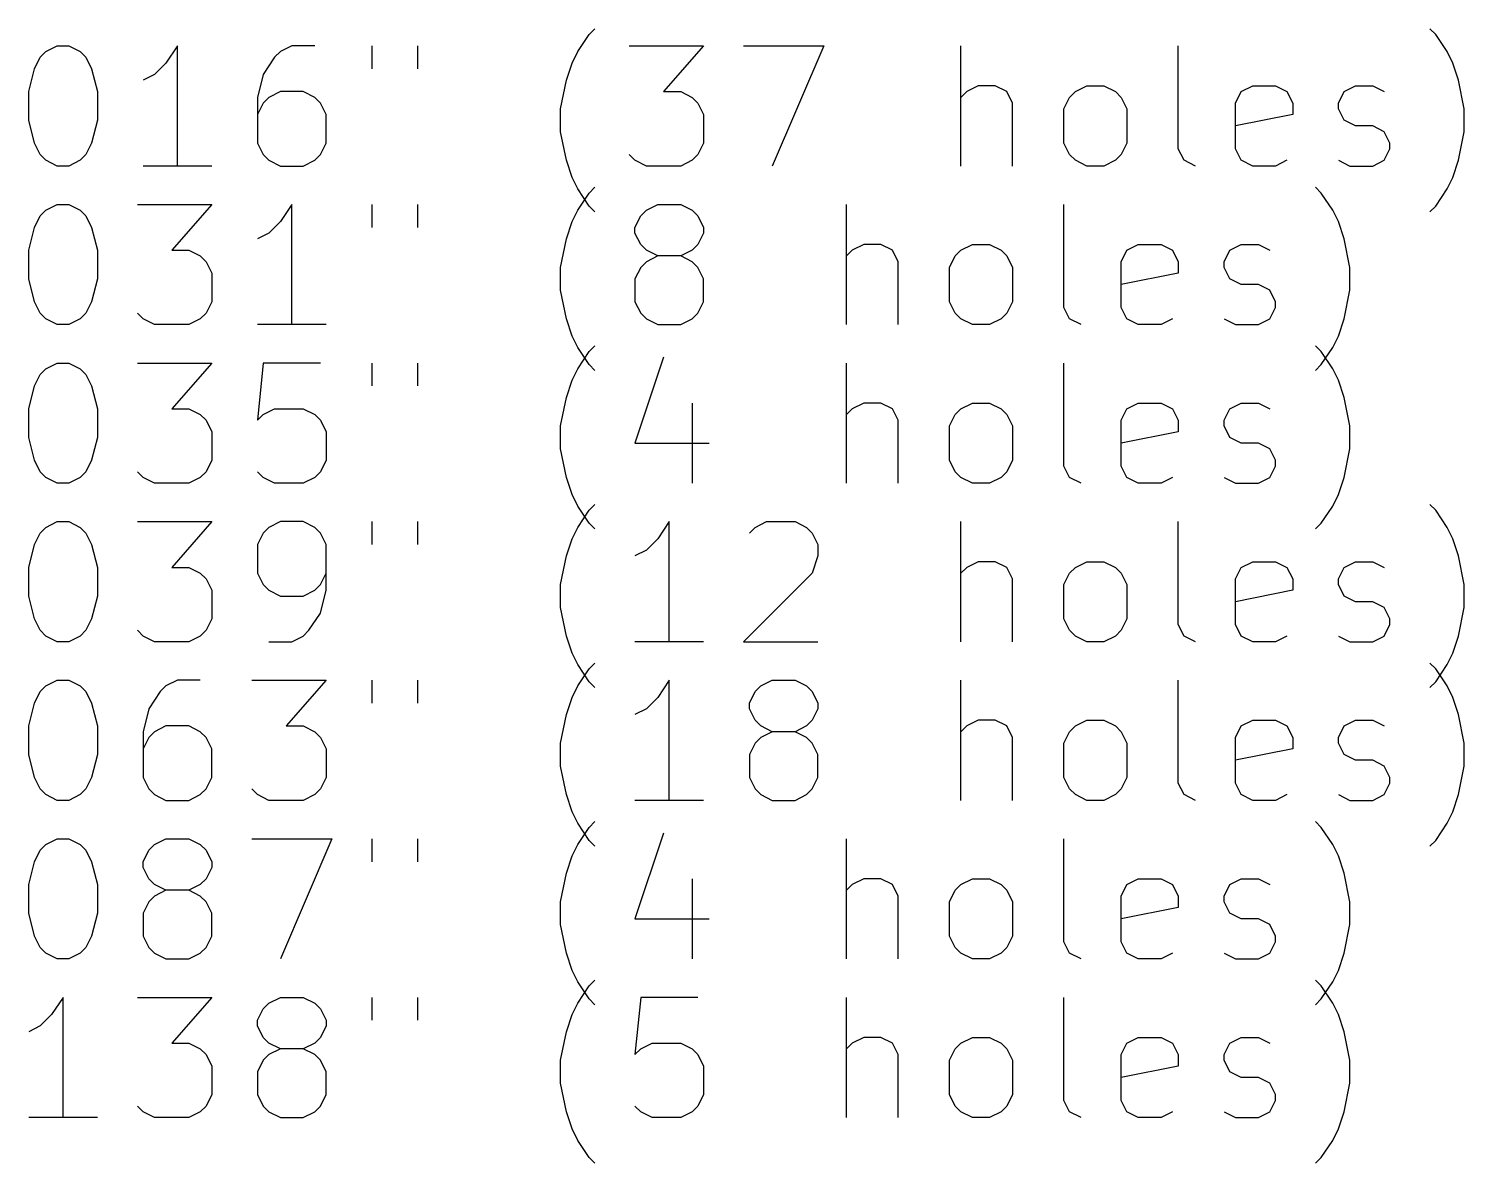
# Model space of a CAD drawing. Extents: x -4 to 215, y -206 to -2.
# Drawn here: x 32.57 to 68.43, y -35.86 to -7.53 of the extents above; entities that cross this region are included whole.
import ezdxf

# ---------------------------------------------------------------- set-up
doc = ezdxf.new("R2010")
doc.units = 0
doc.header["$MEASUREMENT"] = 0
doc.layers.add('BLACK', color=7, linetype='CONTINUOUS')

msp = doc.modelspace()

# ---------------------------------------------------------------- linework, layer by layer
at = {"layer": 'Black'}
for p, q in [((46.5714, -7.67143), (46.7143, -7.52857)), ((67.7143, -7.67143), (67.5714, -7.52857)), ((46.2857, -8.1), (46.5714, -7.67143)), ((68, -8.1), (67.7143, -7.67143)), ((32.7143, -8.52857), (32.8571, -8.24286)), ((32.8571, -8.24286), (33, -8.1)), ((33, -8.1), (33.2857, -7.95714)), ((33.2857, -7.95714), (33.5714, -7.95714)), ((33.5714, -7.95714), (33.8571, -8.1)), ((33.8571, -8.1), (34, -8.24286)), ((34, -8.24286), (34.1429, -8.52857)), ((36.2857, -7.95714), (36, -8.38571)), ((36.2857, -10.9571), (36.2857, -7.95714)), ((38.7143, -8.24286), (38.4286, -8.67143)), ((38.8571, -8.1), (38.7143, -8.24286)), ((39.1429, -7.95714), (38.8571, -8.1)), ((39.7143, -7.95714), (39.1429, -7.95714)), ((41.1429, -7.95714), (41.1429, -8.52857)), ((42.2857, -7.95714), (42.2857, -8.52857)), ((46.1429, -8.38571), (46.2857, -8.1)), ((47.5714, -7.95714), (49.4286, -7.95714)), ((49.4286, -7.95714), (48.4286, -9.1)), ((50.4286, -7.95714), (52.4286, -7.95714)), ((52.4286, -7.95714), (51.1429, -10.9571)), ((55.8571, -10.9571), (55.8571, -7.95714)), ((61.2857, -10.5286), (61.2857, -7.95714)), ((68.1429, -8.38571), (68, -8.1)), ((32.5714, -9.1), (32.7143, -8.52857)), ((34.1429, -8.52857), (34.2857, -9.1)), ((36, -8.38571), (35.7143, -8.67143)), ((46, -8.81429), (46.1429, -8.38571)), ((68.2857, -8.81429), (68.1429, -8.38571)), ((35.7143, -8.67143), (35.4286, -8.81429)), ((38.4286, -8.67143), (38.2857, -9.24286)), ((45.8571, -9.52857), (46, -8.81429)), ((56.2857, -8.95714), (56, -9.1)), ((56.7143, -8.95714), (56.2857, -8.95714)), ((57, -9.1), (56.7143, -8.95714)), ((58.7143, -9.1), (59, -8.95714)), ((59, -8.95714), (59.4286, -8.95714)), ((59.4286, -8.95714), (59.7143, -9.1)), ((62.8571, -9.1), (63.1429, -8.95714)), ((63.1429, -8.95714), (63.7143, -8.95714)), ((63.7143, -8.95714), (64, -9.1)), ((65.4286, -9.1), (65.7143, -8.95714)), ((65.7143, -8.95714), (66.1429, -8.95714)), ((66.1429, -8.95714), (66.4286, -9.1)), ((68.4286, -9.52857), (68.2857, -8.81429)), ((32.5714, -9.81429), (32.5714, -9.1)), ((34.2857, -9.1), (34.2857, -9.81429)), ((38.2857, -9.24286), (38.2857, -10.3857)), ((38.5714, -9.24286), (38.4286, -9.38571)), ((38.8571, -9.1), (38.5714, -9.24286)), ((39.4286, -9.1), (38.8571, -9.1)), ((39.7143, -9.24286), (39.4286, -9.1)), ((39.8571, -9.38571), (39.7143, -9.24286)), ((48.4286, -9.1), (48.8571, -9.1)), ((48.8571, -9.1), (49.1429, -9.24286)), ((49.1429, -9.24286), (49.2857, -9.38571)), ((56, -9.1), (55.8571, -9.24286)), ((57.1429, -9.38571), (57, -9.1)), ((58.4286, -9.52857), (58.5714, -9.24286)), ((58.5714, -9.24286), (58.7143, -9.1)), ((59.7143, -9.1), (59.8571, -9.24286)), ((59.8571, -9.24286), (60, -9.52857)), ((62.7143, -9.38571), (62.8571, -9.1)), ((64, -9.1), (64.1429, -9.38571)), ((65.2857, -9.38571), (65.4286, -9.1)), ((38.4286, -9.38571), (38.2857, -9.67143)), ((40, -9.67143), (39.8571, -9.38571)), ((40, -10.3857), (40, -9.67143)), ((45.8571, -10.1), (45.8571, -9.52857)), ((49.2857, -9.38571), (49.4286, -9.67143)), ((49.4286, -9.67143), (49.4286, -10.3857)), ((57.1429, -10.9571), (57.1429, -9.38571)), ((58.4286, -10.3857), (58.4286, -9.52857)), ((60, -9.52857), (60, -10.3857)), ((62.7143, -10.5286), (62.7143, -9.38571)), ((64.1429, -9.67143), (62.7143, -9.95714)), ((64.1429, -9.38571), (64.1429, -9.67143)), ((65.2857, -9.52857), (65.2857, -9.38571)), ((65.4286, -9.81429), (65.2857, -9.52857)), ((68.4286, -10.1), (68.4286, -9.52857)), ((32.7143, -10.3857), (32.5714, -9.81429)), ((34.2857, -9.81429), (34.1429, -10.3857)), ((65.7143, -9.95714), (65.4286, -9.81429)), ((66.1429, -9.95714), (65.7143, -9.95714)), ((66.4286, -10.1), (66.1429, -9.95714)), ((32.8571, -10.6714), (32.7143, -10.3857)), ((34.1429, -10.3857), (34, -10.6714)), ((38.2857, -10.3857), (38.4286, -10.6714)), ((39.8571, -10.6714), (40, -10.3857)), ((46, -10.8143), (45.8571, -10.1)), ((49.4286, -10.3857), (49.2857, -10.6714)), ((58.5714, -10.6714), (58.4286, -10.3857)), ((60, -10.3857), (59.8571, -10.6714)), ((66.5714, -10.3857), (66.4286, -10.1)), ((66.5714, -10.5286), (66.5714, -10.3857)), ((68.2857, -10.8143), (68.4286, -10.1)), ((33, -10.8143), (32.8571, -10.6714)), ((34, -10.6714), (33.8571, -10.8143)), ((38.4286, -10.6714), (38.5714, -10.8143)), ((39.7143, -10.8143), (39.8571, -10.6714)), ((47.7143, -10.8143), (47.5714, -10.6714)), ((49.2857, -10.6714), (49.1429, -10.8143)), ((58.7143, -10.8143), (58.5714, -10.6714)), ((59.8571, -10.6714), (59.7143, -10.8143)), ((61.4286, -10.8143), (61.2857, -10.5286)), ((62.8571, -10.8143), (62.7143, -10.5286)), ((66.4286, -10.8143), (66.5714, -10.5286)), ((33.2857, -10.9571), (33, -10.8143)), ((33.5714, -10.9571), (33.2857, -10.9571)), ((33.8571, -10.8143), (33.5714, -10.9571)), ((37.1429, -10.9571), (35.4286, -10.9571)), ((38.5714, -10.8143), (38.8571, -10.9571)), ((38.8571, -10.9571), (39.4286, -10.9571)), ((39.4286, -10.9571), (39.7143, -10.8143)), ((46.1429, -11.2429), (46, -10.8143)), ((48, -10.9571), (47.7143, -10.8143)), ((48.8571, -10.9571), (48, -10.9571)), ((49.1429, -10.8143), (48.8571, -10.9571)), ((59, -10.9571), (58.7143, -10.8143)), ((59.4286, -10.9571), (59, -10.9571)), ((59.7143, -10.8143), (59.4286, -10.9571)), ((61.7143, -10.9571), (61.4286, -10.8143)), ((63.1429, -10.9571), (62.8571, -10.8143)), ((63.7143, -10.9571), (63.1429, -10.9571)), ((64, -10.8143), (63.7143, -10.9571)), ((65.2857, -10.8143), (65.5714, -10.9571)), ((65.5714, -10.9571), (66.1429, -10.9571)), ((66.1429, -10.9571), (66.4286, -10.8143)), ((68.1429, -11.2429), (68.2857, -10.8143)), ((46.2857, -11.5286), (46.1429, -11.2429)), ((68, -11.5286), (68.1429, -11.2429)), ((46.5714, -11.9571), (46.2857, -11.5286)), ((46.2857, -12.06), (46.5714, -11.6314)), ((46.5714, -11.6314), (46.7143, -11.4886)), ((64.8571, -11.6314), (64.7143, -11.4886)), ((65.1429, -12.06), (64.8571, -11.6314)), ((67.7143, -11.9571), (68, -11.5286)), ((32.8571, -12.2029), (33, -12.06)), ((33, -12.06), (33.2857, -11.9171)), ((33.2857, -11.9171), (33.5714, -11.9171)), ((33.5714, -11.9171), (33.8571, -12.06)), ((33.8571, -12.06), (34, -12.2029)), ((35.2857, -11.9171), (37.1429, -11.9171)), ((37.1429, -11.9171), (36.1429, -13.06)), ((39.1429, -11.9171), (38.8571, -12.3457)), ((39.1429, -14.9171), (39.1429, -11.9171)), ((41.1429, -11.9171), (41.1429, -12.4886)), ((42.2857, -11.9171), (42.2857, -12.4886)), ((46.1429, -12.3457), (46.2857, -12.06)), ((46.7143, -12.1), (46.5714, -11.9571)), ((47.8571, -12.2029), (48, -12.06)), ((48, -12.06), (48.2857, -11.9171)), ((48.2857, -11.9171), (48.8571, -11.9171)), ((48.8571, -11.9171), (49.1429, -12.06)), ((49.1429, -12.06), (49.2857, -12.2029)), ((53, -14.9171), (53, -11.9171)), ((58.4286, -14.4886), (58.4286, -11.9171)), ((65.2857, -12.3457), (65.1429, -12.06)), ((67.5714, -12.1), (67.7143, -11.9571)), ((32.5714, -13.06), (32.7143, -12.4886)), ((32.7143, -12.4886), (32.8571, -12.2029)), ((34, -12.2029), (34.1429, -12.4886)), ((34.1429, -12.4886), (34.2857, -13.06)), ((38.8571, -12.3457), (38.5714, -12.6314)), ((46, -12.7743), (46.1429, -12.3457)), ((47.7143, -12.4886), (47.8571, -12.2029)), ((47.7143, -12.6314), (47.7143, -12.4886)), ((49.2857, -12.2029), (49.4286, -12.4886)), ((49.4286, -12.4886), (49.4286, -12.6314)), ((65.4286, -12.7743), (65.2857, -12.3457)), ((38.5714, -12.6314), (38.2857, -12.7743)), ((45.8571, -13.4886), (46, -12.7743)), ((47.8571, -12.9171), (47.7143, -12.6314)), ((49.4286, -12.6314), (49.2857, -12.9171)), ((65.5714, -13.4886), (65.4286, -12.7743)), ((32.5714, -13.7743), (32.5714, -13.06)), ((34.2857, -13.06), (34.2857, -13.7743)), ((36.1429, -13.06), (36.5714, -13.06)), ((36.5714, -13.06), (36.8571, -13.2029)), ((36.8571, -13.2029), (37, -13.3457)), ((48, -13.06), (47.8571, -12.9171)), ((48.2857, -13.2029), (48, -13.06)), ((48.2857, -13.2029), (48, -13.3457)), ((48.8571, -13.2029), (48.2857, -13.2029)), ((49.1429, -13.06), (48.8571, -13.2029)), ((49.1429, -13.3457), (48.8571, -13.2029)), ((49.2857, -12.9171), (49.1429, -13.06)), ((53.1429, -13.06), (53, -13.2029)), ((53.4286, -12.9171), (53.1429, -13.06)), ((53.8571, -12.9171), (53.4286, -12.9171)), ((54.1429, -13.06), (53.8571, -12.9171)), ((54.2857, -13.3457), (54.1429, -13.06)), ((55.5714, -13.4886), (55.7143, -13.2029)), ((55.7143, -13.2029), (55.8571, -13.06)), ((55.8571, -13.06), (56.1429, -12.9171)), ((56.1429, -12.9171), (56.5714, -12.9171)), ((56.5714, -12.9171), (56.8571, -13.06)), ((56.8571, -13.06), (57, -13.2029)), ((57, -13.2029), (57.1429, -13.4886)), ((59.8571, -13.3457), (60, -13.06)), ((60, -13.06), (60.2857, -12.9171)), ((60.2857, -12.9171), (60.8571, -12.9171)), ((60.8571, -12.9171), (61.1429, -13.06)), ((61.1429, -13.06), (61.2857, -13.3457)), ((62.4286, -13.3457), (62.5714, -13.06)), ((62.5714, -13.06), (62.8571, -12.9171)), ((62.8571, -12.9171), (63.2857, -12.9171)), ((63.2857, -12.9171), (63.5714, -13.06)), ((37, -13.3457), (37.1429, -13.6314)), ((45.8571, -14.06), (45.8571, -13.4886)), ((47.8571, -13.4886), (47.7143, -13.7743)), ((48, -13.3457), (47.8571, -13.4886)), ((49.2857, -13.4886), (49.1429, -13.3457)), ((49.4286, -13.7743), (49.2857, -13.4886)), ((54.2857, -14.9171), (54.2857, -13.3457)), ((55.5714, -14.3457), (55.5714, -13.4886)), ((57.1429, -13.4886), (57.1429, -14.3457)), ((59.8571, -14.4886), (59.8571, -13.3457)), ((61.2857, -13.3457), (61.2857, -13.6314)), ((62.4286, -13.4886), (62.4286, -13.3457)), ((62.5714, -13.7743), (62.4286, -13.4886)), ((65.5714, -14.06), (65.5714, -13.4886)), ((32.7143, -14.3457), (32.5714, -13.7743)), ((34.2857, -13.7743), (34.1429, -14.3457)), ((37.1429, -13.6314), (37.1429, -14.3457)), ((47.7143, -13.7743), (47.7143, -14.3457)), ((49.4286, -14.3457), (49.4286, -13.7743)), ((61.2857, -13.6314), (59.8571, -13.9171)), ((62.8571, -13.9171), (62.5714, -13.7743)), ((63.2857, -13.9171), (62.8571, -13.9171)), ((63.5714, -14.06), (63.2857, -13.9171)), ((46, -14.7743), (45.8571, -14.06)), ((63.7143, -14.3457), (63.5714, -14.06)), ((65.4286, -14.7743), (65.5714, -14.06)), ((32.8571, -14.6314), (32.7143, -14.3457)), ((33, -14.7743), (32.8571, -14.6314)), ((34, -14.6314), (33.8571, -14.7743)), ((34.1429, -14.3457), (34, -14.6314)), ((35.4286, -14.7743), (35.2857, -14.6314)), ((37, -14.6314), (36.8571, -14.7743)), ((37.1429, -14.3457), (37, -14.6314)), ((47.7143, -14.3457), (47.8571, -14.6314)), ((47.8571, -14.6314), (48, -14.7743)), ((49.1429, -14.7743), (49.2857, -14.6314)), ((49.2857, -14.6314), (49.4286, -14.3457)), ((55.7143, -14.6314), (55.5714, -14.3457)), ((55.8571, -14.7743), (55.7143, -14.6314)), ((57, -14.6314), (56.8571, -14.7743)), ((57.1429, -14.3457), (57, -14.6314)), ((58.5714, -14.7743), (58.4286, -14.4886)), ((60, -14.7743), (59.8571, -14.4886)), ((63.5714, -14.7743), (63.7143, -14.4886)), ((63.7143, -14.4886), (63.7143, -14.3457)), ((33.2857, -14.9171), (33, -14.7743)), ((33.5714, -14.9171), (33.2857, -14.9171)), ((33.8571, -14.7743), (33.5714, -14.9171)), ((35.7143, -14.9171), (35.4286, -14.7743)), ((36.5714, -14.9171), (35.7143, -14.9171)), ((36.8571, -14.7743), (36.5714, -14.9171)), ((40, -14.9171), (38.2857, -14.9171)), ((46.1429, -15.2029), (46, -14.7743)), ((48, -14.7743), (48.2857, -14.9171)), ((48.2857, -14.9171), (48.8571, -14.9171)), ((48.8571, -14.9171), (49.1429, -14.7743)), ((56.1429, -14.9171), (55.8571, -14.7743)), ((56.5714, -14.9171), (56.1429, -14.9171)), ((56.8571, -14.7743), (56.5714, -14.9171)), ((58.8571, -14.9171), (58.5714, -14.7743)), ((60.2857, -14.9171), (60, -14.7743)), ((60.8571, -14.9171), (60.2857, -14.9171)), ((61.1429, -14.7743), (60.8571, -14.9171)), ((62.4286, -14.7743), (62.7143, -14.9171)), ((62.7143, -14.9171), (63.2857, -14.9171)), ((63.2857, -14.9171), (63.5714, -14.7743)), ((65.2857, -15.2029), (65.4286, -14.7743)), ((46.2857, -15.4886), (46.1429, -15.2029)), ((65.1429, -15.4886), (65.2857, -15.2029)), ((46.5714, -15.9171), (46.2857, -15.4886)), ((46.2857, -16.02), (46.5714, -15.5914)), ((46.5714, -15.5914), (46.7143, -15.4486)), ((48.4286, -15.7343), (47.7143, -17.8771)), ((64.8571, -15.5914), (64.7143, -15.4486)), ((64.8571, -15.9171), (65.1429, -15.4886)), ((65.1429, -16.02), (64.8571, -15.5914)), ((32.8571, -16.1629), (33, -16.02)), ((33, -16.02), (33.2857, -15.8771)), ((33.2857, -15.8771), (33.5714, -15.8771)), ((33.5714, -15.8771), (33.8571, -16.02)), ((33.8571, -16.02), (34, -16.1629)), ((35.2857, -15.8771), (37.1429, -15.8771)), ((37.1429, -15.8771), (36.1429, -17.02)), ((38.4286, -15.8771), (38.2857, -17.3057)), ((39.8571, -15.8771), (38.4286, -15.8771)), ((41.1429, -15.8771), (41.1429, -16.4486)), ((42.2857, -15.8771), (42.2857, -16.4486)), ((46.1429, -16.3057), (46.2857, -16.02)), ((46.7143, -16.06), (46.5714, -15.9171)), ((53, -18.8771), (53, -15.8771)), ((58.4286, -18.4486), (58.4286, -15.8771)), ((64.7143, -16.06), (64.8571, -15.9171)), ((65.2857, -16.3057), (65.1429, -16.02)), ((32.5714, -17.02), (32.7143, -16.4486)), ((32.7143, -16.4486), (32.8571, -16.1629)), ((34, -16.1629), (34.1429, -16.4486)), ((34.1429, -16.4486), (34.2857, -17.02)), ((46, -16.7343), (46.1429, -16.3057)), ((65.4286, -16.7343), (65.2857, -16.3057)), ((45.8571, -17.4486), (46, -16.7343)), ((65.5714, -17.4486), (65.4286, -16.7343)), ((32.5714, -17.7343), (32.5714, -17.02)), ((34.2857, -17.02), (34.2857, -17.7343)), ((36.1429, -17.02), (36.5714, -17.02)), ((36.5714, -17.02), (36.8571, -17.1629)), ((36.8571, -17.1629), (37, -17.3057)), ((38.2857, -17.3057), (38.4286, -17.1629)), ((38.4286, -17.1629), (38.7143, -17.02)), ((38.7143, -17.02), (39.4286, -17.02)), ((39.4286, -17.02), (39.7143, -17.1629)), ((39.7143, -17.1629), (39.8571, -17.3057)), ((49.1429, -16.8771), (49.1429, -18.8771)), ((53.1429, -17.02), (53, -17.1629)), ((53.4286, -16.8771), (53.1429, -17.02)), ((53.8571, -16.8771), (53.4286, -16.8771)), ((54.1429, -17.02), (53.8571, -16.8771)), ((54.2857, -17.3057), (54.1429, -17.02)), ((55.5714, -17.4486), (55.7143, -17.1629)), ((55.7143, -17.1629), (55.8571, -17.02)), ((55.8571, -17.02), (56.1429, -16.8771)), ((56.1429, -16.8771), (56.5714, -16.8771)), ((56.5714, -16.8771), (56.8571, -17.02)), ((56.8571, -17.02), (57, -17.1629)), ((57, -17.1629), (57.1429, -17.4486)), ((59.8571, -17.3057), (60, -17.02)), ((60, -17.02), (60.2857, -16.8771)), ((60.2857, -16.8771), (60.8571, -16.8771)), ((60.8571, -16.8771), (61.1429, -17.02)), ((61.1429, -17.02), (61.2857, -17.3057)), ((62.4286, -17.3057), (62.5714, -17.02)), ((62.5714, -17.02), (62.8571, -16.8771)), ((62.8571, -16.8771), (63.2857, -16.8771)), ((63.2857, -16.8771), (63.5714, -17.02)), ((37, -17.3057), (37.1429, -17.5914)), ((39.8571, -17.3057), (40, -17.5914)), ((45.8571, -18.02), (45.8571, -17.4486)), ((54.2857, -18.8771), (54.2857, -17.3057)), ((55.5714, -18.3057), (55.5714, -17.4486)), ((57.1429, -17.4486), (57.1429, -18.3057)), ((59.8571, -18.4486), (59.8571, -17.3057)), ((61.2857, -17.3057), (61.2857, -17.5914)), ((62.4286, -17.4486), (62.4286, -17.3057)), ((62.5714, -17.7343), (62.4286, -17.4486)), ((65.5714, -18.02), (65.5714, -17.4486)), ((32.7143, -18.3057), (32.5714, -17.7343)), ((34.2857, -17.7343), (34.1429, -18.3057)), ((37.1429, -17.5914), (37.1429, -18.3057)), ((40, -17.5914), (40, -18.3057)), ((47.7143, -17.8771), (49.5714, -17.8771)), ((61.2857, -17.5914), (59.8571, -17.8771)), ((62.8571, -17.8771), (62.5714, -17.7343)), ((63.2857, -17.8771), (62.8571, -17.8771)), ((63.5714, -18.02), (63.2857, -17.8771)), ((46, -18.7343), (45.8571, -18.02)), ((63.7143, -18.3057), (63.5714, -18.02)), ((65.4286, -18.7343), (65.5714, -18.02)), ((32.8571, -18.5914), (32.7143, -18.3057)), ((33, -18.7343), (32.8571, -18.5914)), ((34, -18.5914), (33.8571, -18.7343)), ((34.1429, -18.3057), (34, -18.5914)), ((35.4286, -18.7343), (35.2857, -18.5914)), ((37, -18.5914), (36.8571, -18.7343)), ((37.1429, -18.3057), (37, -18.5914)), ((38.4286, -18.7343), (38.2857, -18.5914)), ((39.8571, -18.5914), (39.7143, -18.7343)), ((40, -18.3057), (39.8571, -18.5914)), ((55.7143, -18.5914), (55.5714, -18.3057)), ((55.8571, -18.7343), (55.7143, -18.5914)), ((57, -18.5914), (56.8571, -18.7343)), ((57.1429, -18.3057), (57, -18.5914)), ((58.5714, -18.7343), (58.4286, -18.4486)), ((60, -18.7343), (59.8571, -18.4486)), ((63.5714, -18.7343), (63.7143, -18.4486)), ((63.7143, -18.4486), (63.7143, -18.3057)), ((33.2857, -18.8771), (33, -18.7343)), ((33.5714, -18.8771), (33.2857, -18.8771)), ((33.8571, -18.7343), (33.5714, -18.8771)), ((35.7143, -18.8771), (35.4286, -18.7343)), ((36.5714, -18.8771), (35.7143, -18.8771)), ((36.8571, -18.7343), (36.5714, -18.8771)), ((38.7143, -18.8771), (38.4286, -18.7343)), ((39.4286, -18.8771), (38.7143, -18.8771)), ((39.7143, -18.7343), (39.4286, -18.8771)), ((46.1429, -19.1629), (46, -18.7343)), ((56.1429, -18.8771), (55.8571, -18.7343)), ((56.5714, -18.8771), (56.1429, -18.8771)), ((56.8571, -18.7343), (56.5714, -18.8771)), ((58.8571, -18.8771), (58.5714, -18.7343)), ((60.2857, -18.8771), (60, -18.7343)), ((60.8571, -18.8771), (60.2857, -18.8771)), ((61.1429, -18.7343), (60.8571, -18.8771)), ((62.4286, -18.7343), (62.7143, -18.8771)), ((62.7143, -18.8771), (63.2857, -18.8771)), ((63.2857, -18.8771), (63.5714, -18.7343)), ((65.2857, -19.1629), (65.4286, -18.7343)), ((46.2857, -19.4486), (46.1429, -19.1629)), ((65.1429, -19.4486), (65.2857, -19.1629)), ((46.5714, -19.8771), (46.2857, -19.4486)), ((46.2857, -19.98), (46.5714, -19.5514)), ((46.5714, -19.5514), (46.7143, -19.4086)), ((64.8571, -19.8771), (65.1429, -19.4486)), ((67.7143, -19.5514), (67.5714, -19.4086)), ((68, -19.98), (67.7143, -19.5514)), ((32.8571, -20.1229), (33, -19.98)), ((33, -19.98), (33.2857, -19.8371)), ((33.2857, -19.8371), (33.5714, -19.8371)), ((33.5714, -19.8371), (33.8571, -19.98)), ((33.8571, -19.98), (34, -20.1229)), ((35.2857, -19.8371), (37.1429, -19.8371)), ((37.1429, -19.8371), (36.1429, -20.98)), ((38.5714, -19.98), (38.4286, -20.1229)), ((38.8571, -19.8371), (38.5714, -19.98)), ((39.4286, -19.8371), (38.8571, -19.8371)), ((39.7143, -19.98), (39.4286, -19.8371)), ((39.8571, -20.1229), (39.7143, -19.98)), ((41.1429, -19.8371), (41.1429, -20.4086)), ((42.2857, -19.8371), (42.2857, -20.4086)), ((46.1429, -20.2657), (46.2857, -19.98)), ((46.7143, -20.02), (46.5714, -19.8771)), ((48.5714, -19.8371), (48.2857, -20.2657)), ((48.5714, -22.8371), (48.5714, -19.8371)), ((50.5714, -20.1229), (50.7143, -19.98)), ((50.7143, -19.98), (51, -19.8371)), ((51, -19.8371), (51.7143, -19.8371)), ((51.7143, -19.8371), (52, -19.98)), ((52, -19.98), (52.1429, -20.1229)), ((55.8571, -22.8371), (55.8571, -19.8371)), ((61.2857, -22.4086), (61.2857, -19.8371)), ((64.7143, -20.02), (64.8571, -19.8771)), ((68.1429, -20.2657), (68, -19.98)), ((32.5714, -20.98), (32.7143, -20.4086)), ((32.7143, -20.4086), (32.8571, -20.1229)), ((34, -20.1229), (34.1429, -20.4086)), ((34.1429, -20.4086), (34.2857, -20.98)), ((38.4286, -20.1229), (38.2857, -20.4086)), ((38.2857, -20.4086), (38.2857, -21.1229)), ((40, -20.4086), (39.8571, -20.1229)), ((40, -21.5514), (40, -20.4086)), ((46, -20.6943), (46.1429, -20.2657)), ((48.2857, -20.2657), (48, -20.5514)), ((52.1429, -20.1229), (52.2857, -20.4086)), ((52.2857, -20.4086), (52.2857, -20.6943)), ((68.2857, -20.6943), (68.1429, -20.2657)), ((45.8571, -21.4086), (46, -20.6943)), ((48, -20.5514), (47.7143, -20.6943)), ((52.2857, -20.6943), (52.1429, -21.1229)), ((68.4286, -21.4086), (68.2857, -20.6943)), ((32.5714, -21.6943), (32.5714, -20.98)), ((34.2857, -20.98), (34.2857, -21.6943)), ((36.1429, -20.98), (36.5714, -20.98)), ((36.5714, -20.98), (36.8571, -21.1229)), ((36.8571, -21.1229), (37, -21.2657)), ((38.2857, -21.1229), (38.4286, -21.4086)), ((39.8571, -21.4086), (40, -21.1229)), ((52.1429, -21.1229), (50.4286, -22.8371)), ((56, -20.98), (55.8571, -21.1229)), ((56.2857, -20.8371), (56, -20.98)), ((56.7143, -20.8371), (56.2857, -20.8371)), ((57, -20.98), (56.7143, -20.8371)), ((57.1429, -21.2657), (57, -20.98)), ((58.4286, -21.4086), (58.5714, -21.1229)), ((58.5714, -21.1229), (58.7143, -20.98)), ((58.7143, -20.98), (59, -20.8371)), ((59, -20.8371), (59.4286, -20.8371)), ((59.4286, -20.8371), (59.7143, -20.98)), ((59.7143, -20.98), (59.8571, -21.1229)), ((59.8571, -21.1229), (60, -21.4086)), ((62.7143, -21.2657), (62.8571, -20.98)), ((62.8571, -20.98), (63.1429, -20.8371)), ((63.1429, -20.8371), (63.7143, -20.8371)), ((63.7143, -20.8371), (64, -20.98)), ((64, -20.98), (64.1429, -21.2657)), ((65.2857, -21.2657), (65.4286, -20.98)), ((65.4286, -20.98), (65.7143, -20.8371)), ((65.7143, -20.8371), (66.1429, -20.8371)), ((66.1429, -20.8371), (66.4286, -20.98)), ((37, -21.2657), (37.1429, -21.5514)), ((38.4286, -21.4086), (38.5714, -21.5514)), ((39.7143, -21.5514), (39.8571, -21.4086)), ((45.8571, -21.98), (45.8571, -21.4086)), ((57.1429, -22.8371), (57.1429, -21.2657)), ((58.4286, -22.2657), (58.4286, -21.4086)), ((60, -21.4086), (60, -22.2657)), ((62.7143, -22.4086), (62.7143, -21.2657)), ((64.1429, -21.2657), (64.1429, -21.5514)), ((65.2857, -21.4086), (65.2857, -21.2657)), ((65.4286, -21.6943), (65.2857, -21.4086)), ((68.4286, -21.98), (68.4286, -21.4086)), ((32.7143, -22.2657), (32.5714, -21.6943)), ((34.2857, -21.6943), (34.1429, -22.2657)), ((37.1429, -21.5514), (37.1429, -22.2657)), ((38.5714, -21.5514), (38.8571, -21.6943)), ((38.8571, -21.6943), (39.4286, -21.6943)), ((39.4286, -21.6943), (39.7143, -21.5514)), ((39.8571, -22.1229), (40, -21.5514)), ((64.1429, -21.5514), (62.7143, -21.8371)), ((65.7143, -21.8371), (65.4286, -21.6943)), ((66.1429, -21.8371), (65.7143, -21.8371)), ((66.4286, -21.98), (66.1429, -21.8371)), ((39.5714, -22.5514), (39.8571, -22.1229)), ((46, -22.6943), (45.8571, -21.98)), ((66.5714, -22.2657), (66.4286, -21.98)), ((68.2857, -22.6943), (68.4286, -21.98)), ((32.8571, -22.5514), (32.7143, -22.2657)), ((33, -22.6943), (32.8571, -22.5514)), ((34, -22.5514), (33.8571, -22.6943)), ((34.1429, -22.2657), (34, -22.5514)), ((35.4286, -22.6943), (35.2857, -22.5514)), ((37, -22.5514), (36.8571, -22.6943)), ((37.1429, -22.2657), (37, -22.5514)), ((39.4286, -22.6943), (39.5714, -22.5514)), ((58.5714, -22.5514), (58.4286, -22.2657)), ((58.7143, -22.6943), (58.5714, -22.5514)), ((59.8571, -22.5514), (59.7143, -22.6943)), ((60, -22.2657), (59.8571, -22.5514)), ((61.4286, -22.6943), (61.2857, -22.4086)), ((62.8571, -22.6943), (62.7143, -22.4086)), ((66.4286, -22.6943), (66.5714, -22.4086)), ((66.5714, -22.4086), (66.5714, -22.2657)), ((33.2857, -22.8371), (33, -22.6943)), ((33.5714, -22.8371), (33.2857, -22.8371)), ((33.8571, -22.6943), (33.5714, -22.8371)), ((35.7143, -22.8371), (35.4286, -22.6943)), ((36.5714, -22.8371), (35.7143, -22.8371)), ((36.8571, -22.6943), (36.5714, -22.8371)), ((38.5714, -22.8371), (39.1429, -22.8371)), ((39.1429, -22.8371), (39.4286, -22.6943)), ((46.1429, -23.1229), (46, -22.6943)), ((49.4286, -22.8371), (47.7143, -22.8371)), ((50.4286, -22.8371), (52.2857, -22.8371)), ((59, -22.8371), (58.7143, -22.6943)), ((59.4286, -22.8371), (59, -22.8371)), ((59.7143, -22.6943), (59.4286, -22.8371)), ((61.7143, -22.8371), (61.4286, -22.6943)), ((63.1429, -22.8371), (62.8571, -22.6943)), ((63.7143, -22.8371), (63.1429, -22.8371)), ((64, -22.6943), (63.7143, -22.8371)), ((65.2857, -22.6943), (65.5714, -22.8371)), ((65.5714, -22.8371), (66.1429, -22.8371)), ((66.1429, -22.8371), (66.4286, -22.6943)), ((68.1429, -23.1229), (68.2857, -22.6943)), ((46.2857, -23.4086), (46.1429, -23.1229)), ((68, -23.4086), (68.1429, -23.1229)), ((46.5714, -23.8371), (46.2857, -23.4086)), ((46.2857, -23.94), (46.5714, -23.5114)), ((46.5714, -23.5114), (46.7143, -23.3686)), ((67.7143, -23.5114), (67.5714, -23.3686)), ((67.7143, -23.8371), (68, -23.4086)), ((68, -23.94), (67.7143, -23.5114)), ((32.8571, -24.0829), (33, -23.94)), ((33, -23.94), (33.2857, -23.7971)), ((33.2857, -23.7971), (33.5714, -23.7971)), ((33.5714, -23.7971), (33.8571, -23.94)), ((33.8571, -23.94), (34, -24.0829)), ((36, -23.94), (35.8571, -24.0829)), ((36.2857, -23.7971), (36, -23.94)), ((36.8571, -23.7971), (36.2857, -23.7971)), ((38.1429, -23.7971), (40, -23.7971)), ((40, -23.7971), (39, -24.94)), ((41.1429, -23.7971), (41.1429, -24.3686)), ((42.2857, -23.7971), (42.2857, -24.3686)), ((46.1429, -24.2257), (46.2857, -23.94)), ((46.7143, -23.98), (46.5714, -23.8371)), ((48.5714, -23.7971), (48.2857, -24.2257)), ((48.5714, -26.7971), (48.5714, -23.7971)), ((50.7143, -24.0829), (50.8571, -23.94)), ((50.8571, -23.94), (51.1429, -23.7971)), ((51.1429, -23.7971), (51.7143, -23.7971)), ((51.7143, -23.7971), (52, -23.94)), ((52, -23.94), (52.1429, -24.0829)), ((55.8571, -26.7971), (55.8571, -23.7971)), ((61.2857, -26.3686), (61.2857, -23.7971)), ((67.5714, -23.98), (67.7143, -23.8371)), ((68.1429, -24.2257), (68, -23.94)), ((32.5714, -24.94), (32.7143, -24.3686)), ((32.7143, -24.3686), (32.8571, -24.0829)), ((34, -24.0829), (34.1429, -24.3686)), ((34.1429, -24.3686), (34.2857, -24.94)), ((35.8571, -24.0829), (35.5714, -24.5114)), ((46, -24.6543), (46.1429, -24.2257)), ((48.2857, -24.2257), (48, -24.5114)), ((50.5714, -24.3686), (50.7143, -24.0829)), ((50.5714, -24.5114), (50.5714, -24.3686)), ((52.1429, -24.0829), (52.2857, -24.3686)), ((52.2857, -24.3686), (52.2857, -24.5114)), ((68.2857, -24.6543), (68.1429, -24.2257)), ((35.5714, -24.5114), (35.4286, -25.0829)), ((45.8571, -25.3686), (46, -24.6543)), ((48, -24.5114), (47.7143, -24.6543)), ((50.7143, -24.7971), (50.5714, -24.5114)), ((52.2857, -24.5114), (52.1429, -24.7971)), ((68.4286, -25.3686), (68.2857, -24.6543)), ((32.5714, -25.6543), (32.5714, -24.94)), ((34.2857, -24.94), (34.2857, -25.6543)), ((35.4286, -25.0829), (35.4286, -26.2257)), ((35.7143, -25.0829), (35.5714, -25.2257)), ((36, -24.94), (35.7143, -25.0829)), ((36.5714, -24.94), (36, -24.94)), ((36.8571, -25.0829), (36.5714, -24.94)), ((37, -25.2257), (36.8571, -25.0829)), ((39, -24.94), (39.4286, -24.94)), ((39.4286, -24.94), (39.7143, -25.0829)), ((39.7143, -25.0829), (39.8571, -25.2257)), ((50.8571, -24.94), (50.7143, -24.7971)), ((51.1429, -25.0829), (50.8571, -24.94)), ((51.1429, -25.0829), (50.8571, -25.2257)), ((51.7143, -25.0829), (51.1429, -25.0829)), ((52, -24.94), (51.7143, -25.0829)), ((52, -25.2257), (51.7143, -25.0829)), ((52.1429, -24.7971), (52, -24.94)), ((56, -24.94), (55.8571, -25.0829)), ((56.2857, -24.7971), (56, -24.94)), ((56.7143, -24.7971), (56.2857, -24.7971)), ((57, -24.94), (56.7143, -24.7971)), ((57.1429, -25.2257), (57, -24.94)), ((58.4286, -25.3686), (58.5714, -25.0829)), ((58.5714, -25.0829), (58.7143, -24.94)), ((58.7143, -24.94), (59, -24.7971)), ((59, -24.7971), (59.4286, -24.7971)), ((59.4286, -24.7971), (59.7143, -24.94)), ((59.7143, -24.94), (59.8571, -25.0829)), ((59.8571, -25.0829), (60, -25.3686)), ((62.7143, -25.2257), (62.8571, -24.94)), ((62.8571, -24.94), (63.1429, -24.7971)), ((63.1429, -24.7971), (63.7143, -24.7971)), ((63.7143, -24.7971), (64, -24.94)), ((64, -24.94), (64.1429, -25.2257)), ((65.2857, -25.2257), (65.4286, -24.94)), ((65.4286, -24.94), (65.7143, -24.7971)), ((65.7143, -24.7971), (66.1429, -24.7971)), ((66.1429, -24.7971), (66.4286, -24.94)), ((35.5714, -25.2257), (35.4286, -25.5114)), ((37.1429, -25.5114), (37, -25.2257)), ((39.8571, -25.2257), (40, -25.5114)), ((45.8571, -25.94), (45.8571, -25.3686)), ((50.7143, -25.3686), (50.5714, -25.6543)), ((50.8571, -25.2257), (50.7143, -25.3686)), ((52.1429, -25.3686), (52, -25.2257)), ((52.2857, -25.6543), (52.1429, -25.3686)), ((57.1429, -26.7971), (57.1429, -25.2257)), ((58.4286, -26.2257), (58.4286, -25.3686)), ((60, -25.3686), (60, -26.2257)), ((62.7143, -26.3686), (62.7143, -25.2257)), ((64.1429, -25.2257), (64.1429, -25.5114)), ((65.2857, -25.3686), (65.2857, -25.2257)), ((65.4286, -25.6543), (65.2857, -25.3686)), ((68.4286, -25.94), (68.4286, -25.3686)), ((32.7143, -26.2257), (32.5714, -25.6543)), ((34.2857, -25.6543), (34.1429, -26.2257)), ((37.1429, -26.2257), (37.1429, -25.5114)), ((40, -25.5114), (40, -26.2257)), ((50.5714, -25.6543), (50.5714, -26.2257)), ((52.2857, -26.2257), (52.2857, -25.6543)), ((64.1429, -25.5114), (62.7143, -25.7971)), ((65.7143, -25.7971), (65.4286, -25.6543)), ((66.1429, -25.7971), (65.7143, -25.7971)), ((66.4286, -25.94), (66.1429, -25.7971)), ((46, -26.6543), (45.8571, -25.94)), ((66.5714, -26.2257), (66.4286, -25.94)), ((68.2857, -26.6543), (68.4286, -25.94)), ((32.8571, -26.5114), (32.7143, -26.2257)), ((33, -26.6543), (32.8571, -26.5114)), ((34, -26.5114), (33.8571, -26.6543)), ((34.1429, -26.2257), (34, -26.5114)), ((35.4286, -26.2257), (35.5714, -26.5114)), ((35.5714, -26.5114), (35.7143, -26.6543)), ((36.8571, -26.6543), (37, -26.5114)), ((37, -26.5114), (37.1429, -26.2257)), ((38.2857, -26.6543), (38.1429, -26.5114)), ((39.8571, -26.5114), (39.7143, -26.6543)), ((40, -26.2257), (39.8571, -26.5114)), ((50.5714, -26.2257), (50.7143, -26.5114)), ((50.7143, -26.5114), (50.8571, -26.6543)), ((52, -26.6543), (52.1429, -26.5114)), ((52.1429, -26.5114), (52.2857, -26.2257)), ((58.5714, -26.5114), (58.4286, -26.2257)), ((58.7143, -26.6543), (58.5714, -26.5114)), ((59.8571, -26.5114), (59.7143, -26.6543)), ((60, -26.2257), (59.8571, -26.5114)), ((61.4286, -26.6543), (61.2857, -26.3686)), ((62.8571, -26.6543), (62.7143, -26.3686)), ((66.4286, -26.6543), (66.5714, -26.3686)), ((66.5714, -26.3686), (66.5714, -26.2257)), ((33.2857, -26.7971), (33, -26.6543)), ((33.5714, -26.7971), (33.2857, -26.7971)), ((33.8571, -26.6543), (33.5714, -26.7971)), ((35.7143, -26.6543), (36, -26.7971)), ((36, -26.7971), (36.5714, -26.7971)), ((36.5714, -26.7971), (36.8571, -26.6543)), ((38.5714, -26.7971), (38.2857, -26.6543)), ((39.4286, -26.7971), (38.5714, -26.7971)), ((39.7143, -26.6543), (39.4286, -26.7971)), ((46.1429, -27.0829), (46, -26.6543)), ((49.4286, -26.7971), (47.7143, -26.7971)), ((50.8571, -26.6543), (51.1429, -26.7971)), ((51.1429, -26.7971), (51.7143, -26.7971)), ((51.7143, -26.7971), (52, -26.6543)), ((59, -26.7971), (58.7143, -26.6543)), ((59.4286, -26.7971), (59, -26.7971)), ((59.7143, -26.6543), (59.4286, -26.7971)), ((61.7143, -26.7971), (61.4286, -26.6543)), ((63.1429, -26.7971), (62.8571, -26.6543)), ((63.7143, -26.7971), (63.1429, -26.7971)), ((64, -26.6543), (63.7143, -26.7971)), ((65.2857, -26.6543), (65.5714, -26.7971)), ((65.5714, -26.7971), (66.1429, -26.7971)), ((66.1429, -26.7971), (66.4286, -26.6543)), ((68.1429, -27.0829), (68.2857, -26.6543)), ((46.2857, -27.3686), (46.1429, -27.0829)), ((68, -27.3686), (68.1429, -27.0829)), ((46.5714, -27.7971), (46.2857, -27.3686)), ((46.2857, -27.9), (46.5714, -27.4714)), ((46.5714, -27.4714), (46.7143, -27.3286)), ((64.8571, -27.4714), (64.7143, -27.3286)), ((65.1429, -27.9), (64.8571, -27.4714)), ((67.7143, -27.7971), (68, -27.3686)), ((32.8571, -28.0429), (33, -27.9)), ((33, -27.9), (33.2857, -27.7571)), ((33.2857, -27.7571), (33.5714, -27.7571)), ((33.5714, -27.7571), (33.8571, -27.9)), ((33.8571, -27.9), (34, -28.0429)), ((35.5714, -28.0429), (35.7143, -27.9)), ((35.7143, -27.9), (36, -27.7571)), ((36, -27.7571), (36.5714, -27.7571)), ((36.5714, -27.7571), (36.8571, -27.9)), ((36.8571, -27.9), (37, -28.0429)), ((38.1429, -27.7571), (40.1429, -27.7571)), ((40.1429, -27.7571), (38.8571, -30.7571)), ((41.1429, -27.7571), (41.1429, -28.3286)), ((42.2857, -27.7571), (42.2857, -28.3286)), ((46.1429, -28.1857), (46.2857, -27.9)), ((46.7143, -27.94), (46.5714, -27.7971)), ((48.4286, -27.6143), (47.7143, -29.7571)), ((53, -30.7571), (53, -27.7571)), ((58.4286, -30.3286), (58.4286, -27.7571)), ((65.2857, -28.1857), (65.1429, -27.9)), ((67.5714, -27.94), (67.7143, -27.7971)), ((32.7143, -28.3286), (32.8571, -28.0429)), ((34, -28.0429), (34.1429, -28.3286)), ((35.4286, -28.3286), (35.5714, -28.0429)), ((37, -28.0429), (37.1429, -28.3286)), ((46, -28.6143), (46.1429, -28.1857)), ((65.4286, -28.6143), (65.2857, -28.1857)), ((32.5714, -28.9), (32.7143, -28.3286)), ((34.1429, -28.3286), (34.2857, -28.9)), ((35.4286, -28.4714), (35.4286, -28.3286)), ((35.5714, -28.7571), (35.4286, -28.4714)), ((37.1429, -28.4714), (37, -28.7571)), ((37.1429, -28.3286), (37.1429, -28.4714)), ((45.8571, -29.3286), (46, -28.6143)), ((65.5714, -29.3286), (65.4286, -28.6143)), ((32.5714, -29.6143), (32.5714, -28.9)), ((34.2857, -28.9), (34.2857, -29.6143)), ((35.7143, -28.9), (35.5714, -28.7571)), ((36, -29.0429), (35.7143, -28.9)), ((36, -29.0429), (35.7143, -29.1857)), ((36.5714, -29.0429), (36, -29.0429)), ((36.8571, -28.9), (36.5714, -29.0429)), ((36.8571, -29.1857), (36.5714, -29.0429)), ((37, -28.7571), (36.8571, -28.9)), ((49.1429, -28.7571), (49.1429, -30.7571)), ((53.1429, -28.9), (53, -29.0429)), ((53.4286, -28.7571), (53.1429, -28.9)), ((53.8571, -28.7571), (53.4286, -28.7571)), ((54.1429, -28.9), (53.8571, -28.7571)), ((54.2857, -29.1857), (54.1429, -28.9)), ((55.5714, -29.3286), (55.7143, -29.0429)), ((55.7143, -29.0429), (55.8571, -28.9)), ((55.8571, -28.9), (56.1429, -28.7571)), ((56.1429, -28.7571), (56.5714, -28.7571)), ((56.5714, -28.7571), (56.8571, -28.9)), ((56.8571, -28.9), (57, -29.0429)), ((57, -29.0429), (57.1429, -29.3286)), ((59.8571, -29.1857), (60, -28.9)), ((60, -28.9), (60.2857, -28.7571)), ((60.2857, -28.7571), (60.8571, -28.7571)), ((60.8571, -28.7571), (61.1429, -28.9)), ((61.1429, -28.9), (61.2857, -29.1857)), ((62.4286, -29.1857), (62.5714, -28.9)), ((62.5714, -28.9), (62.8571, -28.7571)), ((62.8571, -28.7571), (63.2857, -28.7571)), ((63.2857, -28.7571), (63.5714, -28.9)), ((35.5714, -29.3286), (35.4286, -29.6143)), ((35.7143, -29.1857), (35.5714, -29.3286)), ((37, -29.3286), (36.8571, -29.1857)), ((37.1429, -29.6143), (37, -29.3286)), ((45.8571, -29.9), (45.8571, -29.3286)), ((54.2857, -30.7571), (54.2857, -29.1857)), ((55.5714, -30.1857), (55.5714, -29.3286)), ((57.1429, -29.3286), (57.1429, -30.1857)), ((59.8571, -30.3286), (59.8571, -29.1857)), ((61.2857, -29.1857), (61.2857, -29.4714)), ((62.4286, -29.3286), (62.4286, -29.1857)), ((62.5714, -29.6143), (62.4286, -29.3286)), ((65.5714, -29.9), (65.5714, -29.3286)), ((32.7143, -30.1857), (32.5714, -29.6143)), ((34.2857, -29.6143), (34.1429, -30.1857)), ((35.4286, -29.6143), (35.4286, -30.1857)), ((37.1429, -30.1857), (37.1429, -29.6143)), ((47.7143, -29.7571), (49.5714, -29.7571)), ((61.2857, -29.4714), (59.8571, -29.7571)), ((62.8571, -29.7571), (62.5714, -29.6143)), ((63.2857, -29.7571), (62.8571, -29.7571)), ((63.5714, -29.9), (63.2857, -29.7571)), ((46, -30.6143), (45.8571, -29.9)), ((63.7143, -30.1857), (63.5714, -29.9)), ((65.4286, -30.6143), (65.5714, -29.9)), ((32.8571, -30.4714), (32.7143, -30.1857)), ((33, -30.6143), (32.8571, -30.4714)), ((34, -30.4714), (33.8571, -30.6143)), ((34.1429, -30.1857), (34, -30.4714)), ((35.4286, -30.1857), (35.5714, -30.4714)), ((35.5714, -30.4714), (35.7143, -30.6143)), ((36.8571, -30.6143), (37, -30.4714)), ((37, -30.4714), (37.1429, -30.1857)), ((55.7143, -30.4714), (55.5714, -30.1857)), ((55.8571, -30.6143), (55.7143, -30.4714)), ((57, -30.4714), (56.8571, -30.6143)), ((57.1429, -30.1857), (57, -30.4714)), ((58.5714, -30.6143), (58.4286, -30.3286)), ((60, -30.6143), (59.8571, -30.3286)), ((63.5714, -30.6143), (63.7143, -30.3286)), ((63.7143, -30.3286), (63.7143, -30.1857)), ((33.2857, -30.7571), (33, -30.6143)), ((33.5714, -30.7571), (33.2857, -30.7571)), ((33.8571, -30.6143), (33.5714, -30.7571)), ((35.7143, -30.6143), (36, -30.7571)), ((36, -30.7571), (36.5714, -30.7571)), ((36.5714, -30.7571), (36.8571, -30.6143)), ((46.1429, -31.0429), (46, -30.6143)), ((56.1429, -30.7571), (55.8571, -30.6143)), ((56.5714, -30.7571), (56.1429, -30.7571)), ((56.8571, -30.6143), (56.5714, -30.7571)), ((58.8571, -30.7571), (58.5714, -30.6143)), ((60.2857, -30.7571), (60, -30.6143)), ((60.8571, -30.7571), (60.2857, -30.7571)), ((61.1429, -30.6143), (60.8571, -30.7571)), ((62.4286, -30.6143), (62.7143, -30.7571)), ((62.7143, -30.7571), (63.2857, -30.7571)), ((63.2857, -30.7571), (63.5714, -30.6143)), ((65.2857, -31.0429), (65.4286, -30.6143)), ((46.2857, -31.3286), (46.1429, -31.0429)), ((65.1429, -31.3286), (65.2857, -31.0429)), ((46.5714, -31.7571), (46.2857, -31.3286)), ((46.2857, -31.86), (46.5714, -31.4314)), ((46.5714, -31.4314), (46.7143, -31.2886)), ((64.8571, -31.4314), (64.7143, -31.2886)), ((64.8571, -31.7571), (65.1429, -31.3286)), ((65.1429, -31.86), (64.8571, -31.4314)), ((33.4286, -31.7171), (33.1429, -32.1457)), ((33.4286, -34.7171), (33.4286, -31.7171)), ((35.2857, -31.7171), (37.1429, -31.7171)), ((37.1429, -31.7171), (36.1429, -32.86)), ((38.4286, -32.0029), (38.5714, -31.86)), ((38.5714, -31.86), (38.8571, -31.7171)), ((38.8571, -31.7171), (39.4286, -31.7171)), ((39.4286, -31.7171), (39.7143, -31.86)), ((39.7143, -31.86), (39.8571, -32.0029)), ((41.1429, -31.7171), (41.1429, -32.2886)), ((42.2857, -31.7171), (42.2857, -32.2886)), ((46.1429, -32.1457), (46.2857, -31.86)), ((46.7143, -31.9), (46.5714, -31.7571)), ((47.8571, -31.7171), (47.7143, -33.1457)), ((49.2857, -31.7171), (47.8571, -31.7171)), ((53, -34.7171), (53, -31.7171)), ((58.4286, -34.2886), (58.4286, -31.7171)), ((64.7143, -31.9), (64.8571, -31.7571)), ((65.2857, -32.1457), (65.1429, -31.86)), ((33.1429, -32.1457), (32.8571, -32.4314)), ((38.2857, -32.2886), (38.4286, -32.0029)), ((39.8571, -32.0029), (40, -32.2886)), ((46, -32.5743), (46.1429, -32.1457)), ((65.4286, -32.5743), (65.2857, -32.1457)), ((32.8571, -32.4314), (32.5714, -32.5743)), ((38.2857, -32.4314), (38.2857, -32.2886)), ((38.4286, -32.7171), (38.2857, -32.4314)), ((40, -32.4314), (39.8571, -32.7171)), ((40, -32.2886), (40, -32.4314)), ((45.8571, -33.2886), (46, -32.5743)), ((65.5714, -33.2886), (65.4286, -32.5743)), ((36.1429, -32.86), (36.5714, -32.86)), ((36.5714, -32.86), (36.8571, -33.0029)), ((38.5714, -32.86), (38.4286, -32.7171)), ((38.8571, -33.0029), (38.5714, -32.86)), ((39.7143, -32.86), (39.4286, -33.0029)), ((39.8571, -32.7171), (39.7143, -32.86)), ((47.8571, -33.0029), (48.1429, -32.86)), ((48.1429, -32.86), (48.8571, -32.86)), ((48.8571, -32.86), (49.1429, -33.0029)), ((53.1429, -32.86), (53, -33.0029)), ((53.4286, -32.7171), (53.1429, -32.86)), ((53.8571, -32.7171), (53.4286, -32.7171)), ((54.1429, -32.86), (53.8571, -32.7171)), ((54.2857, -33.1457), (54.1429, -32.86)), ((55.7143, -33.0029), (55.8571, -32.86)), ((55.8571, -32.86), (56.1429, -32.7171)), ((56.1429, -32.7171), (56.5714, -32.7171)), ((56.5714, -32.7171), (56.8571, -32.86)), ((56.8571, -32.86), (57, -33.0029)), ((59.8571, -33.1457), (60, -32.86)), ((60, -32.86), (60.2857, -32.7171)), ((60.2857, -32.7171), (60.8571, -32.7171)), ((60.8571, -32.7171), (61.1429, -32.86)), ((61.1429, -32.86), (61.2857, -33.1457)), ((62.4286, -33.1457), (62.5714, -32.86)), ((62.5714, -32.86), (62.8571, -32.7171)), ((62.8571, -32.7171), (63.2857, -32.7171)), ((63.2857, -32.7171), (63.5714, -32.86)), ((36.8571, -33.0029), (37, -33.1457)), ((37, -33.1457), (37.1429, -33.4314)), ((38.4286, -33.2886), (38.2857, -33.5743)), ((38.5714, -33.1457), (38.4286, -33.2886)), ((38.8571, -33.0029), (38.5714, -33.1457)), ((39.4286, -33.0029), (38.8571, -33.0029)), ((39.7143, -33.1457), (39.4286, -33.0029)), ((39.8571, -33.2886), (39.7143, -33.1457)), ((40, -33.5743), (39.8571, -33.2886)), ((45.8571, -33.86), (45.8571, -33.2886)), ((47.7143, -33.1457), (47.8571, -33.0029)), ((49.1429, -33.0029), (49.2857, -33.1457)), ((49.2857, -33.1457), (49.4286, -33.4314)), ((54.2857, -34.7171), (54.2857, -33.1457)), ((55.5714, -33.2886), (55.7143, -33.0029)), ((55.5714, -34.1457), (55.5714, -33.2886)), ((57, -33.0029), (57.1429, -33.2886)), ((57.1429, -33.2886), (57.1429, -34.1457)), ((59.8571, -34.2886), (59.8571, -33.1457)), ((61.2857, -33.1457), (61.2857, -33.4314)), ((62.4286, -33.2886), (62.4286, -33.1457)), ((62.5714, -33.5743), (62.4286, -33.2886)), ((65.5714, -33.86), (65.5714, -33.2886)), ((37.1429, -33.4314), (37.1429, -34.1457)), ((38.2857, -33.5743), (38.2857, -34.1457)), ((40, -34.1457), (40, -33.5743)), ((49.4286, -33.4314), (49.4286, -34.1457)), ((61.2857, -33.4314), (59.8571, -33.7171)), ((62.8571, -33.7171), (62.5714, -33.5743)), ((46, -34.5743), (45.8571, -33.86)), ((63.2857, -33.7171), (62.8571, -33.7171)), ((63.5714, -33.86), (63.2857, -33.7171)), ((63.7143, -34.1457), (63.5714, -33.86)), ((65.4286, -34.5743), (65.5714, -33.86)), ((37.1429, -34.1457), (37, -34.4314)), ((38.2857, -34.1457), (38.4286, -34.4314)), ((39.8571, -34.4314), (40, -34.1457)), ((49.4286, -34.1457), (49.2857, -34.4314)), ((55.7143, -34.4314), (55.5714, -34.1457)), ((57.1429, -34.1457), (57, -34.4314)), ((58.5714, -34.5743), (58.4286, -34.2886)), ((60, -34.5743), (59.8571, -34.2886)), ((63.5714, -34.5743), (63.7143, -34.2886)), ((63.7143, -34.2886), (63.7143, -34.1457)), ((34.2857, -34.7171), (32.5714, -34.7171)), ((35.4286, -34.5743), (35.2857, -34.4314)), ((35.7143, -34.7171), (35.4286, -34.5743)), ((36.5714, -34.7171), (35.7143, -34.7171)), ((36.8571, -34.5743), (36.5714, -34.7171)), ((37, -34.4314), (36.8571, -34.5743)), ((38.4286, -34.4314), (38.5714, -34.5743)), ((38.5714, -34.5743), (38.8571, -34.7171)), ((38.8571, -34.7171), (39.4286, -34.7171)), ((39.4286, -34.7171), (39.7143, -34.5743)), ((39.7143, -34.5743), (39.8571, -34.4314)), ((46.1429, -35.0029), (46, -34.5743)), ((47.8571, -34.5743), (47.7143, -34.4314)), ((48.1429, -34.7171), (47.8571, -34.5743)), ((48.8571, -34.7171), (48.1429, -34.7171)), ((49.1429, -34.5743), (48.8571, -34.7171)), ((49.2857, -34.4314), (49.1429, -34.5743)), ((55.8571, -34.5743), (55.7143, -34.4314)), ((56.1429, -34.7171), (55.8571, -34.5743)), ((56.5714, -34.7171), (56.1429, -34.7171)), ((56.8571, -34.5743), (56.5714, -34.7171)), ((57, -34.4314), (56.8571, -34.5743)), ((58.8571, -34.7171), (58.5714, -34.5743)), ((60.2857, -34.7171), (60, -34.5743)), ((60.8571, -34.7171), (60.2857, -34.7171)), ((61.1429, -34.5743), (60.8571, -34.7171)), ((62.4286, -34.5743), (62.7143, -34.7171)), ((62.7143, -34.7171), (63.2857, -34.7171)), ((63.2857, -34.7171), (63.5714, -34.5743)), ((65.2857, -35.0029), (65.4286, -34.5743)), ((46.2857, -35.2886), (46.1429, -35.0029)), ((65.1429, -35.2886), (65.2857, -35.0029)), ((46.5714, -35.7171), (46.2857, -35.2886)), ((64.8571, -35.7171), (65.1429, -35.2886)), ((46.7143, -35.86), (46.5714, -35.7171)), ((64.7143, -35.86), (64.8571, -35.7171))]:
    msp.add_line(p, q, dxfattribs=at)

doc.saveas('drawing.dxf')
